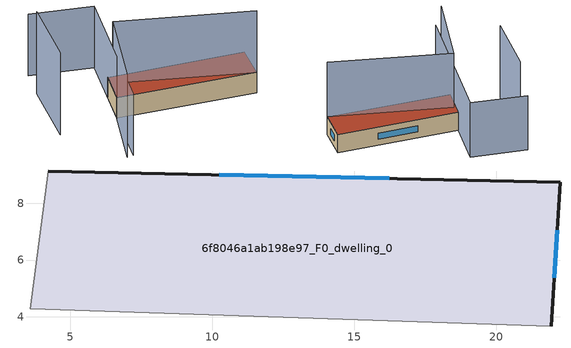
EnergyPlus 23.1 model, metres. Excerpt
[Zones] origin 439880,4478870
6f8046a1ab198e97_F0_dwelling_0
 floor ground (EU_floor_Construction): 22.26,8.75 21.95,3.68 3.6,4.29 4.23,9.14 z0
 wall outside (EU_wall_Construction): 21.95,3.68 22.26,8.75 4.23,9.14 z0:3
 wall adiabatic (EU_wall_Construction): 4.23,9.14 3.6,4.29 21.95,3.68 z0:3
 window (EU_Window_Construction): 16.23,8.88 10.26,9.01 / 22.05,5.37 22.16,7.05 z1:2
 roof outside (EU_roof_Construction): 21.95,3.68 22.26,8.75 4.23,9.14 3.6,4.29 z3
shading: -3.13,17.49 5.18,16.41 / 5.18,16.41 2.44,-4.65 z0:9; -3.62,13.2 -4.37,3.13 / 1.57,-4.72 4.36,7.65 / 4.36,7.65 21.95,3.68 z0:12
[Building]
EU S2 Campaign: North Axis=0; Terrain=City; Solar Distribution=FullExterior
[Site:Location]
Madrid: Latitude=40.5; Longitude=-3.5; Time Zone=1; Elevation=609
[SizingPeriod:WeatherFileDays]
AnnualSizingPeriod: Begin Month=1; Begin Day of Month=1; End Month=12; End Day of Month=31; Day of Week for Start Day=Monday; Use Weather File Daylight Saving Period=No; Use Weather File Rain and Snow Indicators=No
[MATERIAL]
EU_InternalMass_Material: Roughness=MediumRough; Thickness=0.1; Conductivity=1; Density=1800; Specific Heat=900; Thermal Absorptance=0.9; Solar Absorptance=0.7; Visible Absorptance=0.7
[MATERIAL:NOMASS] Roughness=MediumRough; Thermal Absorptance=0.9; Solar Absorptance=0.7; Visible Absorptance=0.7
Name | Thermal Resistance
EU_wall_NoMass | 0.459673
EU_roof_NoMass | 0.495815
EU_floor_NoMass | 0.788942
[WINDOWMATERIAL:SIMPLEGLAZINGSYSTEM]
EU_Window_SimpleGlazing: UFactor=4.26103; Solar Heat Gain Coefficient=0.85; Visible Transmittance=0.85
[CONSTRUCTION]
EU_wall_Construction: EU_wall_NoMass
EU_roof_Construction: EU_roof_NoMass
EU_floor_Construction: EU_floor_NoMass
EU_InternalMass_Construction: EU_InternalMass_Material
EU_Window_Construction: EU_Window_SimpleGlazing
[ZONE]
6f8046a1ab198e97_F0_dwelling_0: Type=1; Multiplier=1; Ceiling Height=autocalculate; Volume=271.232; Floor Area=autocalculate; Part of Total Floor Area=Yes
[INTERNALMASS]
6f8046a1ab198e97_F0_dwelling_0_EU_InternalMass: Construction=EU_InternalMass_Construction; Zone or ZoneList=6f8046a1ab198e97_F0_dwelling_0; Surface Area=90.4106
[OTHEREQUIPMENT]
EU_Step8_InternalGain_6f8046a1ab198e97_F0_dwelling_0_f000: Fuel Type=Electricity; Zone or ZoneList or Space or SpaceList=6f8046a1ab198e97_F0_dwelling_0; Schedule=EU_Step8_GainSchedule_6f8046a1ab198e97_F0_dwelling_0_f000; Design Level Calculation Method=Watts/Area; Power per Zone Floor Area=1; Fraction Latent=0; Fraction Radiant=0; Fraction Lost=0; Carbon Dioxide Generation Rate=0; EndUse Subcategory=EU_Step8_InternalGains
[ZONEVENTILATION:DESIGNFLOWRATE]
EU_ConstantAir_6f8046a1ab198e97_F0_dwelling_0: Zone or ZoneList or Space or SpaceList=6f8046a1ab198e97_F0_dwelling_0; Schedule=EU_AlwaysOn; Design Flow Rate Calculation Method=AirChanges/Hour; Air Changes per Hour=0.719161; Ventilation Type=Natural; Fan Pressure Rise=0; Fan Total Efficiency=1; Constant Term Coefficient=1; Temperature Term Coefficient=0; Velocity Term Coefficient=0; Velocity Squared Term Coefficient=0; Minimum Indoor Temperature=-100; Maximum Indoor Temperature=100; Delta Temperature=-100; Minimum Outdoor Temperature=-100; Maximum Outdoor Temperature=100; Maximum Wind Speed=40
[HVACTEMPLATE:THERMOSTAT]
EU_HeatOnly_6f8046a1ab198e97_F0_dwelling_0: Constant Heating Setpoint=20; Constant Cooling Setpoint=50
[HVACTEMPLATE:ZONE:IDEALLOADSAIRSYSTEM]
6f8046a1ab198e97_F0_dwelling_0: Template Thermostat=EU_HeatOnly_6f8046a1ab198e97_F0_dwelling_0; System Availability Schedule=EU_AlwaysOn; Maximum Heating Supply Air Temperature=50; Minimum Cooling Supply Air Temperature=13; Maximum Heating Supply Air Humidity Ratio=0.0156; Minimum Cooling Supply Air Humidity Ratio=0.0077; Heating Limit=NoLimit; Cooling Limit=NoLimit; Heating Availability Schedule=EU_AlwaysOn; Cooling Availability Schedule=EU_CoolingOff; Dehumidification Control Type=ConstantSensibleHeatRatio; Cooling Sensible Heat Ratio=0.7; Dehumidification Setpoint=60; Humidification Control Type=None; Humidification Setpoint=30; Outdoor Air Method=None; Outdoor Air Flow Rate per Person=0.00944; Outdoor Air Flow Rate per Zone Floor Area=0; Outdoor Air Flow Rate per Zone=0; Demand Controlled Ventilation Type=None; Outdoor Air Economizer Type=NoEconomizer; Heat Recovery Type=None; Sensible Heat Recovery Effectiveness=0.7; Latent Heat Recovery Effectiveness=0.65
[SIZING:ZONE]
6f8046a1ab198e97_F0_dwelling_0: Zone Cooling Design Supply Air Temperature Input Method=SupplyAirTemperature; Zone Cooling Design Supply Air Temperature=13; Zone Heating Design Supply Air Temperature Input Method=SupplyAirTemperature; Zone Heating Design Supply Air Temperature=50; Zone Cooling Design Supply Air Humidity Ratio=0.008; Zone Heating Design Supply Air Humidity Ratio=0.008; Cooling Design Air Flow Method=DesignDay; Cooling Design Air Flow Rate=0; Cooling Minimum Air Flow per Zone Floor Area=0.000762; Cooling Minimum Air Flow=0; Cooling Minimum Air Flow Fraction=0.2; Heating Design Air Flow Method=DesignDay; Heating Design Air Flow Rate=0; Heating Maximum Air Flow per Zone Floor Area=0.002032; Heating Maximum Air Flow=0.141576; Heating Maximum Air Flow Fraction=0.3; Account for Dedicated Outdoor Air System=No; Dedicated Outdoor Air System Control Strategy=NeutralSupplyAir; Dedicated Outdoor Air Low Setpoint Temperature for Design=autosize; Dedicated Outdoor Air High Setpoint Temperature for Design=autosize; Zone Load Sizing Method=Sensible Load Only No Latent Load; Zone Latent Cooling Design Supply Air Humidity Ratio Input Method=HumidityRatioDifference; Zone Cooling Design Supply Air Humidity Ratio Difference=0.005; Zone Latent Heating Design Supply Air Humidity Ratio Input Method=HumidityRatioDifference; Zone Humidification Design Supply Air Humidity Ratio Difference=0.005
[SCHEDULE:CONSTANT]
Name | Hourly Value
EU_AlwaysOn | 1
EU_CoolingOff | 0
[SCHEDULE:FILE]
EU_Step8_GainSchedule_6f8046a1ab198e97_F0_dwelling_0_f000: File=../../schedules/6f8046a1ab198e97/6f8046a1ab198e97_F0_dwelling_0_f000_gain.csv; Column Number=1; Rows to Skip at Top=0; Number of Hours of Data=8760; Column Separator=Comma; Interpolate to Timestep=No; Minutes per Item=60; Adjust Schedule for Daylight Savings=Yes
